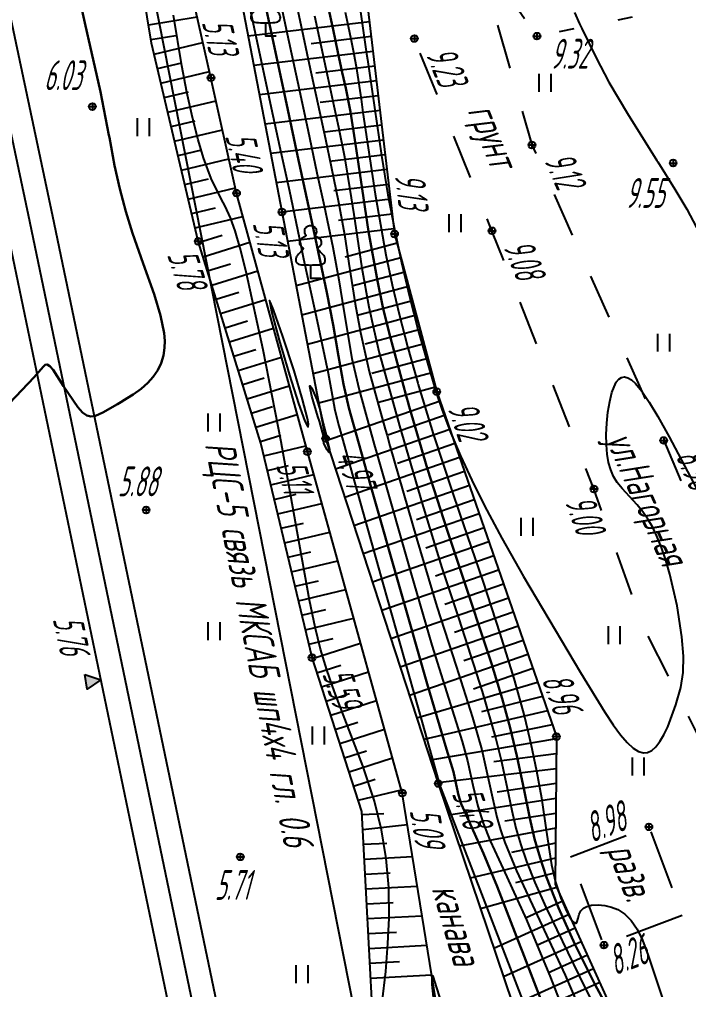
# Model space of a CAD drawing. Extents: x 1233805 to 1234355, y 654698 to 655114.
# Drawn here: x 1234119.52 to 1234141.97, y 654984.71 to 655017.25 of the extents above; entities that cross this region are included whole.
import ezdxf

# ---------------------------------------------------------------- set-up
doc = ezdxf.new("R2010")
doc.units = 0
for name, pattern in [('ИИDash_05_15', [2, 0.5, -1.5]), ('ИИDash_15_15', [3, 1.5, -1.5]), ('ИИDash_20_10', [3, 2, -1])]:
    doc.linetypes.add(name, pattern=pattern)
for name, color, linetype, lineweight in [('ИИ_ГИДРОГРАФИЯ', 3, 'Continuous', 25), ('ИИ_ГОРИЗОНТАЛИ_ОСН', 32, 'Continuous', 25), ('ИИ_ГОРИЗОНТАЛИ_УТОЛЩ', 32, 'Continuous', 30), ('ИИ_ДОРОГИ_АД', 7, 'Continuous', 25), ('ИИ_ДОРОГИ_ЖД', 7, 'Continuous', 25), ('ИИ_КАБЕЛЬ_СВЯЗИ', 212, 'Continuous', 25), ('ИИ_ОТКОС', 7, 'Continuous', 25), ('ИИ_ОТМЕТКИ', 7, 'Continuous', 25), ('ИИ_СТРОЕНИЕ', 7, 'Continuous', 25), ('ИИ_УГОДЬЯ', 7, 'Continuous', 25)]:
    doc.layers.add(name, color=color, linetype=linetype, lineweight=lineweight)
doc.styles.add('VNIPISIMPLEXCUR', font='simplex.shx', dxfattribs={"width": 0.8, "oblique": 15})
doc.styles.add('ГОСТ 2.304 КУРСИВ', font='cs_gost2304.shx', dxfattribs={"oblique": 15})
doc.linetypes.add('ИИ05133', pattern='A,4,[4,3dservice.shx,S=0.7,R=0,X=0,Y=0],4,-2', length=10)
doc.linetypes.add('ИИ05155', pattern='A,0,[41,3dservice.shx,S=3,R=0,X=0,Y=0],-12', length=12)

# ---------------------------------------------------------------- blocks, each defined once
blk = doc.blocks.new('ИИ05401')
at = {"color": 0, "linetype": 'Continuous', "lineweight": 25}
for points in [[(-0.4, 1.2), (-0.4, 0)], [(0.4, 1.2), (0.4, 0)]]:
    blk.add_lwpolyline(points, dxfattribs=at)
blk = doc.blocks.new('ИИ053881')
at = {"color": 0, "linetype": 'Continuous', "lineweight": 25}
blk.add_lwpolyline([(0, 0.875), (0.129, 0.876), (0.342, 0.878), (0.479, 0.882), (0.614, 0.891), (0.726, 0.907), (0.816, 0.94), (0.906, 1), (0.956, 1.071), (0.983, 1.151), (0.991, 1.231), (0.986, 1.295), (0.963, 1.379), (0.932, 1.445), (0.884, 1.516), (0.798, 1.61), (0.719, 1.692), (0.646, 1.766), (0.575, 1.842), (0.536, 1.889), (0.511, 1.929), (0.501, 1.967), (0.504, 1.992), (0.518, 2.017), (0.545, 2.049), (0.608, 2.115), (0.679, 2.198), (0.732, 2.29), (0.745, 2.372), (0.736, 2.444), (0.709, 2.515), (0.672, 2.575), (0.633, 2.617), (0.596, 2.646), (0.548, 2.678), (0.495, 2.709), (0.408, 2.76), (0.363, 2.789), (0.336, 2.812), (0.324, 2.831), (0.321, 2.846), (0.325, 2.865), (0.335, 2.89), (0.353, 2.928), (0.372, 2.968), (0.4, 3.034), (0.413, 3.103), (0.412, 3.19), (0.398, 3.247), (0.363, 3.319), (0.32, 3.377), (0.284, 3.414), (0.246, 3.444), (0.181, 3.476), (0.125, 3.489), (0.07, 3.496), (0, 3.5), (-0.07, 3.496), (-0.125, 3.489), (-0.181, 3.476), (-0.246, 3.444), (-0.284, 3.414), (-0.32, 3.377), (-0.363, 3.319), (-0.398, 3.247), (-0.412, 3.19), (-0.413, 3.103), (-0.4, 3.034), (-0.372, 2.968), (-0.353, 2.928), (-0.335, 2.89), (-0.325, 2.865), (-0.321, 2.846), (-0.324, 2.831), (-0.336, 2.812), (-0.363, 2.789), (-0.408, 2.76), (-0.495, 2.709), (-0.548, 2.678), (-0.596, 2.646), (-0.633, 2.617), (-0.672, 2.575), (-0.709, 2.515), (-0.736, 2.444), (-0.745, 2.372), (-0.732, 2.29), (-0.679, 2.198), (-0.608, 2.115), (-0.545, 2.049), (-0.518, 2.017), (-0.504, 1.992), (-0.501, 1.967), (-0.511, 1.929), (-0.536, 1.889), (-0.575, 1.842), (-0.646, 1.766), (-0.719, 1.692), (-0.798, 1.61), (-0.884, 1.516), (-0.932, 1.445), (-0.963, 1.379), (-0.986, 1.295), (-0.991, 1.231), (-0.983, 1.151), (-0.956, 1.071), (-0.906, 1), (-0.816, 0.94), (-0.726, 0.907), (-0.614, 0.891), (-0.479, 0.882), (-0.342, 0.878), (-0.129, 0.876)], close=True, dxfattribs=at)
blk.add_lwpolyline([(0, 0.875), (0, 0), (0.7, 0)], dxfattribs=at)
blk = doc.blocks.new('PICKET')
at = {"color": 0, "linetype": 'Continuous', "lineweight": 25}
for p, q in [((-0.23, 0), (0.23, 0)), ((0, 0.23), (0, -0.23))]:
    blk.add_line(p, q, dxfattribs=at)
blk.add_circle((0, 0), 0.23, dxfattribs=at)
at = {"color": 0, "linetype": 'Continuous', "style": 'VNIPISIMPLEXCUR', "oblique": 15, "width": 0.8}
blk.add_attdef('OTMETKA', (1.25, 0.3), '', height=2, dxfattribs=at)
at = {"color": 8, "linetype": 'Continuous', "style": 'VNIPISIMPLEXCUR', "oblique": 15, "width": 0.8, "flags": 1}
blk.add_attdef('NOMER', (1.25, -2.7), '', height=2, dxfattribs=at)
blk = doc.blocks.new('ИИ05025')
at = {"linetype": 'Continuous', "lineweight": 25}
blk.add_hatch(color=0, dxfattribs=at).paths.add_polyline_path([(0.5, 1), (0, 0), (-0.5, 1)])
at = {"color": 0, "linetype": 'Continuous', "lineweight": 25}
blk.add_lwpolyline([(0.5, 1), (0, 0), (-0.5, 1)], close=True, dxfattribs=at)
at = {"color": 0, "linetype": 'Continuous', "style": 'VNIPISIMPLEXCUR', "oblique": 15, "width": 0.8}
blk.add_attdef('HEIGHT', (1.2, 0), '', height=2, dxfattribs=at)

msp = doc.modelspace()

# ---------------------------------------------------------------- linework, layer by layer
at = {"layer": 'ИИ_ГИДРОГРАФИЯ', "elevation": 5.096}
msp.add_lwpolyline([(1234145.013, 654951.344), (1234144.198, 654951.95), (1234143.374, 654954.929), (1234142.943, 654956.27), (1234139.842, 654967.008), (1234137.711, 654973.813), (1234135.295, 654979.585), (1234133.888, 654981.868), (1234132.364, 654991.308), (1234129.181, 655002.757), (1234126.804, 655011.427), (1234125.945, 655015.295), (1234122.899, 655028.824), (1234120.597, 655040.323), (1234119.644, 655042.035), (1234122.284, 655043.286), (1234123.524, 655041.825), (1234124.913, 655028.55), (1234129.789, 655003.198), (1234133.568, 654991.624), (1234140.523, 654971.04), (1234144.06, 654956.184), (1234145.013, 654951.344)], close=True, dxfattribs=at)
at = {"layer": 'ИИ_ГОРИЗОНТАЛИ_ОСН', "flags": 128}
for points, elevation in [([(1234128.186, 655018.241), (1234128.503, 655016.768), (1234128.846, 655015.168), (1234129.191, 655013.555), (1234129.502, 655012.11), (1234129.741, 655010.999), (1234130.032, 655009.609), (1234130.234, 655008.52), (1234130.402, 655007.481), (1234130.673, 655005.884), (1234130.916, 655004.831), (1234131.425, 655002.995), (1234131.503, 655002.722), (1234131.633, 655002.262), (1234132.648, 654998.692), (1234133.36, 654996.268), (1234134.036, 654994.099), (1234134.37, 654993.034), (1234134.554, 654992.389), (1234134.736, 654991.571), (1234134.894, 654990.866), (1234135.074, 654990.296), (1234135.318, 654989.703), (1234135.751, 654988.762), (1234136.53, 654987.055), (1234137.333, 654985.117), (1234138.421, 654982.325)], 6.5), ([(1234128.701, 655018.282), (1234128.963, 655017.068), (1234129.245, 655015.75), (1234129.53, 655014.422), (1234129.786, 655013.232), (1234129.983, 655012.316), (1234130.229, 655011.124), (1234130.421, 655010.035), (1234130.572, 655009.068), (1234130.786, 655007.708), (1234130.958, 655006.751), (1234131.256, 655005.447), (1234131.79, 655003.513), (1234131.852, 655003.293), (1234131.948, 655002.953), (1234132.836, 654999.855), (1234133.526, 654997.564), (1234134.169, 654995.561), (1234134.72, 654993.842), (1234135.031, 654992.758), (1234135.301, 654991.547), (1234135.536, 654990.499), (1234135.66, 654990.072), (1234135.804, 654989.652), (1234136.199, 654988.7), (1234136.894, 654987.213), (1234137.83, 654985.202), (1234138.774, 654982.982)], 7), ([(1234127.218, 655017.781), (1234127.968, 655014.289), (1234128.251, 655012.996), (1234128.577, 655011.495), (1234128.962, 655009.671), (1234129.055, 655009.224), (1234129.415, 655007.545), (1234129.471, 655007.293), (1234129.879, 655005.388), (1234130.035, 655004.53), (1234130.102, 655004.15), (1234130.232, 655003.619), (1234130.703, 655001.937), (1234130.803, 655001.58), (1234131.726, 654998.301), (1234133.028, 654993.674), (1234133.581, 654991.717), (1234133.6, 654991.649), (1234133.606, 654991.619), (1234133.614, 654991.585), (1234133.631, 654991.542), (1234133.646, 654991.506), (1234133.658, 654991.474), (1234134.362, 654989.64), (1234137.112, 654982.499)], 5.5), ([(1234130.444, 655017.497), (1234130.545, 655017.021), (1234130.637, 655016.596), (1234130.708, 655016.268), (1234130.818, 655015.674), (1234130.982, 655014.581), (1234131.046, 655014.13), (1234131.453, 655011.395), (1234131.814, 655009.352), (1234132.026, 655008.349), (1234132.268, 655007.327), (1234132.54, 655006.287), (1234132.886, 655005.058), (1234132.901, 655005.006), (1234132.923, 655004.928), (1234133.395, 655003.35), (1234134.025, 655001.455), (1234134.289, 655000.688), (1234135.066, 654998.413), (1234135.64, 654996.661), (1234136.107, 654995.143), (1234136.461, 654993.867), (1234136.682, 654992.956), (1234136.871, 654992.048), (1234137.03, 654991.141), (1234137.19, 654990.057), (1234137.371, 654988.9), (1234137.509, 654988.315), (1234137.682, 654987.782), (1234137.885, 654987.319), (1234137.99, 654987.135), (1234138.086, 654987.002), (1234138.153, 654986.944), (1234138.201, 654986.941), (1234138.235, 654986.992), (1234138.266, 654987.113), (1234138.298, 654987.243), (1234138.354, 654987.359), (1234138.439, 654987.445), (1234138.555, 654987.505), (1234138.71, 654987.541), (1234138.931, 654987.554), (1234139.163, 654987.533), (1234139.386, 654987.481), (1234139.591, 654987.4), (1234139.833, 654987.245), (1234140.045, 654987.029), (1234140.239, 654986.742), (1234140.421, 654986.372), (1234140.618, 654985.857), (1234140.883, 654985.047), (1234141.183, 654984.142)], 8.5), ([(1234130.949, 655017.585), (1234131.169, 655016.096), (1234131.194, 655015.911), (1234131.666, 655012.684), (1234131.885, 655011.37), (1234132.099, 655010.219), (1234132.335, 655009.101), (1234132.603, 655007.963), (1234132.9, 655006.819), (1234133.251, 655005.577), (1234133.5, 655004.734), (1234133.702, 655004.145), (1234133.993, 655003.373), (1234134.315, 655002.61), (1234134.693, 655001.795), (1234135.125, 655000.936), (1234135.706, 654999.858), (1234136.435, 654998.566), (1234138.338, 654995.345), (1234139.155, 654994.02), (1234139.442, 654993.593), (1234139.687, 654993.261), (1234139.91, 654993), (1234140.108, 654992.815), (1234140.289, 654992.701), (1234140.454, 654992.655), (1234140.594, 654992.671), (1234140.732, 654992.738), (1234140.869, 654992.859), (1234141.003, 654993.031), (1234141.136, 654993.254), (1234141.267, 654993.531), (1234141.537, 654994.263), (1234141.706, 654994.85), (1234141.786, 654995.347), (1234141.8, 654995.892), (1234141.747, 654996.545), (1234141.58, 654997.588), (1234141.336, 654998.641), (1234141.2, 654999.113), (1234141.055, 654999.54), (1234140.906, 654999.916), (1234140.753, 655000.237), (1234140.603, 655000.495), (1234140.433, 655000.739), (1234140.241, 655000.973), (1234139.981, 655001.254), (1234139.736, 655001.519), (1234139.576, 655001.722), (1234139.451, 655001.927), (1234139.357, 655002.142), (1234139.287, 655002.387), (1234139.238, 655002.671), (1234139.21, 655002.989), (1234139.204, 655003.335), (1234139.222, 655003.707), (1234139.262, 655004.081), (1234139.322, 655004.434), (1234139.397, 655004.737), (1234139.467, 655004.932), (1234139.544, 655005.082), (1234139.629, 655005.187), (1234139.722, 655005.247), (1234139.823, 655005.263), (1234139.933, 655005.235), (1234140.053, 655005.162), (1234140.183, 655005.044), (1234140.398, 655004.786), (1234140.647, 655004.418), (1234140.935, 655003.933), (1234141.314, 655003.248), (1234142.748, 655000.544)], 9), ([(1234131.69, 654984.293), (1234131.807, 654985.322), (1234131.885, 654986.264), (1234131.922, 654987.108), (1234131.91, 654988.137), (1234131.826, 654989.114), (1234131.666, 654990.07), (1234131.427, 654991.036), (1234131.044, 654992.213), (1234130.442, 654993.794), (1234130.093, 654994.695), (1234129.829, 654995.442), (1234129.623, 654996.129), (1234129.44, 654996.868), (1234129.253, 654997.777), (1234128.84, 655000.081), (1234128.303, 655003.084), (1234127.696, 655006.171), (1234127.124, 655008.79), (1234126.928, 655009.577), (1234126.759, 655010.163), (1234126.603, 655010.602), (1234126.426, 655010.986), (1234126.293, 655011.236), (1234125.954, 655011.915), (1234125.693, 655012.606), (1234125.513, 655013.218), (1234125.325, 655013.966), (1234125.137, 655014.817), (1234124.965, 655015.699), (1234124.692, 655017.393)], 5.5), ([(1234129.423, 655017.369), (1234129.645, 655016.332), (1234129.868, 655015.288), (1234130.07, 655014.353), (1234130.224, 655013.633), (1234130.425, 655012.64), (1234130.608, 655011.55), (1234130.735, 655010.709), (1234131.013, 655008.909), (1234131.243, 655007.618), (1234131.405, 655006.854), (1234131.594, 655006.069), (1234132.155, 655004.029), (1234132.202, 655003.864), (1234132.272, 655003.618), (1234133.026, 655001.012), (1234133.693, 654998.861), (1234134.257, 654997.144), (1234135.049, 654994.711), (1234135.508, 654993.128), (1234135.68, 654992.413), (1234135.866, 654991.524), (1234136.034, 654990.725), (1234136.178, 654990.132), (1234136.343, 654989.565), (1234136.535, 654989.008), (1234136.816, 654988.302), (1234137.182, 654987.474), (1234138.286, 654985.198), (1234138.879, 654983.997)], 7.5), ([(1234138.137, 655017.48), (1234138.314, 655017.105), (1234138.39, 655016.943), (1234138.863, 655015.959), (1234139.296, 655015.151), (1234139.924, 655014.093), (1234140.908, 655012.518), (1234140.935, 655012.475), (1234141.508, 655011.558), (1234141.905, 655010.885), (1234142.236, 655010.27)], 9.5), ([(1234133.455, 654984.033), (1234133.37, 654984.882), (1234133.362, 654985.181), (1234133.376, 654985.182), (1234133.401, 654985.129), (1234133.503, 654984.809), (1234133.75, 654984.049)], 5)]:
    msp.add_lwpolyline(points, dxfattribs=dict(at, elevation=elevation))
for points, elevation in [([(1234128.88, 655004.371), (1234129.097, 655003.782), (1234129.17, 655003.63), (1234129.211, 655003.593), (1234129.216, 655003.675), (1234129.184, 655003.866), (1234129.021, 655004.507), (1234128.732, 655005.467), (1234128.359, 655006.614), (1234128.043, 655007.515), (1234127.948, 655007.753), (1234127.905, 655007.823), (1234127.977, 655007.452), (1234128.235, 655006.494), (1234128.579, 655005.32), (1234128.88, 655004.371)], 5.5), ([(1234129.719, 655003.288), (1234129.583, 655003.781), (1234129.535, 655003.935), (1234129.334, 655004.611), (1234129.26, 655004.936), (1234129.263, 655004.966), (1234129.277, 655004.966), (1234129.335, 655004.88), (1234129.5, 655004.49), (1234129.605, 655004.15), (1234129.715, 655003.703), (1234129.732, 655003.629), (1234129.793, 655003.393), (1234129.799, 655003.372), (1234129.813, 655003.306), (1234129.817, 655003.283), (1234129.844, 655003.175), (1234129.86, 655003.11), (1234129.924, 655002.833), (1234129.924, 655002.729), (1234129.893, 655002.746), (1234129.841, 655002.817), (1234129.737, 655003.024), (1234129.717, 655003.12), (1234129.719, 655003.182), (1234129.72, 655003.196), (1234129.719, 655003.288)], 5)]:
    msp.add_lwpolyline(points, close=True, dxfattribs=dict(at, elevation=elevation))
at = {"layer": 'ИИ_ГОРИЗОНТАЛИ_УТОЛЩ', "flags": 128}
for points, elevation in [([(1234119.19, 655004.381), (1234120.019, 655005.25), (1234120.314, 655005.595), (1234120.315, 655005.596), (1234120.382, 655005.672), (1234120.45, 655005.68), (1234120.538, 655005.622), (1234120.649, 655005.495), (1234121.005, 655004.952), (1234121.476, 655004.244), (1234121.634, 655004.068), (1234121.777, 655003.967), (1234121.914, 655003.932), (1234122.069, 655003.959), (1234122.318, 655004.07), (1234122.806, 655004.352), (1234122.975, 655004.453), (1234122.986, 655004.46), (1234123.337, 655004.676), (1234123.602, 655004.866), (1234123.827, 655005.063), (1234124.013, 655005.27), (1234124.165, 655005.492), (1234124.278, 655005.727), (1234124.354, 655005.975), (1234124.391, 655006.237), (1234124.395, 655006.468), (1234124.373, 655006.724), (1234124.257, 655007.321), (1234124.045, 655008.038), (1234123.677, 655009.07), (1234123.318, 655010.08), (1234123.093, 655010.806), (1234122.892, 655011.567), (1234122.716, 655012.357), (1234122.539, 655013.287), (1234122.524, 655013.368), (1234122.237, 655014.818), (1234121.825, 655016.65), (1234121.815, 655016.694), (1234121.449, 655018.343)], 6), ([(1234127.67, 655018.201), (1234128.042, 655016.468), (1234128.446, 655014.586), (1234128.853, 655012.689), (1234129.219, 655010.989), (1234129.5, 655009.682), (1234129.835, 655008.096), (1234130.048, 655007.005), (1234130.225, 655005.96), (1234130.388, 655005.017), (1234130.575, 655004.222), (1234131.062, 655002.473), (1234131.153, 655002.151), (1234131.344, 655001.473), (1234133.194, 654994.971), (1234133.851, 654992.782), (1234134.077, 654992.019), (1234134.171, 654991.595), (1234134.252, 654991.233), (1234134.344, 654990.941), (1234134.692, 654990.151), (1234135.088, 654989.281), (1234135.543, 654988.172), (1234136.33, 654986.144), (1234136.393, 654985.978), (1234138.237, 654981.189)], 6), ([(1234129.883, 655017.669), (1234130.044, 655016.915), (1234130.207, 655016.155), (1234130.353, 655015.474), (1234130.466, 655014.95), (1234130.622, 655014.156), (1234130.795, 655013.066), (1234130.893, 655012.397), (1234131.235, 655010.138), (1234131.529, 655008.485), (1234131.716, 655007.6), (1234131.932, 655006.696), (1234132.52, 655004.544), (1234132.551, 655004.435), (1234132.597, 655004.274), (1234133.214, 655002.173), (1234133.859, 655000.158), (1234134.3, 654998.848), (1234135.358, 654995.646), (1234135.713, 654994.48), (1234135.985, 654993.498), (1234136.21, 654992.557), (1234136.45, 654991.397), (1234136.642, 654990.461), (1234136.804, 654989.774), (1234136.985, 654989.128), (1234137.193, 654988.502), (1234137.607, 654987.456), (1234138.158, 654986.242), (1234138.838, 654984.877), (1234139.591, 654983.477)], 8)]:
    msp.add_lwpolyline(points, dxfattribs=dict(at, elevation=elevation))
at = {"layer": 'ИИ_ДОРОГИ_АД', "linetype": 'ИИDash_15_15', "flags": 128}
msp.add_lwpolyline([(1234149.635, 654921.668), (1234149.754, 654921.13), (1234150.146, 654920.593), (1234150.836, 654920.465), (1234152.087, 654920.881), (1234162.484, 654929.793), (1234163.045, 654929.995), (1234164.574, 654930.213), (1234165.078, 654930.55), (1234165.161, 654931.222), (1234163.581, 654935.835), (1234162.355, 654938.848), (1234158.875, 654947.212), (1234157.496, 654949.672), (1234154.325, 654953.284), (1234152.827, 654955.53), (1234151.49, 654958.433), (1234150.956, 654960.16), (1234150.603, 654963.557), (1234151, 654969.058), (1234150.845, 654972.94), (1234149.764, 654976.479), (1234148.018, 654981.63), (1234143.529, 654990.763), (1234140.432, 654996.939), (1234138.794, 655001.505), (1234135.373, 655010.163), (1234132.771, 655016.611), (1234131.197, 655022.879), (1234130.954, 655026.242), (1234128.805, 655037.406), (1234128.25, 655044.519), (1234127.548, 655055.305), (1234126.662, 655059.355), (1234126.839, 655067.454), (1234126.984, 655069.624), (1234127.974, 655071.322), (1234129.601, 655072.489), (1234132.183, 655074.257), (1234133.846, 655076.485), (1234134.667, 655078.409), (1234137.588, 655077.858), (1234137.66, 655077.059), (1234137.66, 655075.087), (1234136.817, 655071.851), (1234134.933, 655071.962), (1234132.803, 655071.112), (1234130.675, 655069.539), (1234130.01, 655067.921), (1234129.564, 655065.209), (1234129.497, 655062.129), (1234130.429, 655055.517), (1234131.007, 655052.119), (1234131.295, 655049.748), (1234131.203, 655046.987), (1234131.045, 655041.89), (1234131.686, 655035.66), (1234132.101, 655033.679), (1234133.917, 655031.528), (1234135.844, 655030.833), (1234137.144, 655030.855), (1234138.699, 655031.051), (1234139.057, 655028.25), (1234137.018, 655027.399), (1234135.269, 655026.054), (1234134.571, 655024.637), (1234134.481, 655023.27), (1234134.502, 655020.729), (1234136.715, 655013.043), (1234141.134, 655003.131), (1234145.015, 654994.038), (1234147.997, 654987.279), (1234150.196, 654982.328), (1234151.227, 654982.278)], dxfattribs=at)
at = {"layer": 'ИИ_ДОРОГИ_ЖД'}
for points in [[(1234101.695, 655092.341), (1234104.412, 655079.533), (1234109.685, 655054.758), (1234112.693, 655040.461), (1234119.077, 655010.321), (1234127.242, 654971.15), (1234127.929, 654967.619)], [(1234103.274, 655092.561), (1234105.967, 655079.863), (1234111.241, 655055.087), (1234114.249, 655040.79), (1234120.633, 655010.648), (1234128.801, 654971.464), (1234129.49, 654967.922)]]:
    msp.add_lwpolyline(points, dxfattribs=at)
at = {"layer": 'ИИ_ДОРОГИ_ЖД', "linetype": 'ИИ05155', "flags": 128}
msp.add_lwpolyline([(1234102.485, 655092.451), (1234105.189, 655079.698), (1234110.463, 655054.923), (1234113.471, 655040.626), (1234119.855, 655010.484), (1234128.022, 654971.307), (1234128.71, 654967.77)], dxfattribs=at)
at = {"layer": 'ИИ_КАБЕЛЬ_СВЯЗИ', "linetype": 'ИИ05133', "flags": 128}
msp.add_lwpolyline([(1234109.138, 655093.38), (1234134.289, 654966.125), (1234093.444, 654958.357)], dxfattribs=at)
at = {"layer": 'ИИ_ОТКОС'}
for p, q in [((1234123.85, 655017.069, 5.597), (1234125.485, 655017.338, 5.597)), ((1234131.266, 655017.172, 5.597), (1234127.194, 655016.691, 5.597)), ((1234123.931, 655016.576, 5.597), (1234124.763, 655016.713, 5.597)), ((1234131.324, 655016.676, 5.597), (1234129.306, 655016.438, 5.597)), ((1234124.038, 655016.088, 5.597), (1234125.679, 655016.476, 5.597)), ((1234131.383, 655016.18, 5.597), (1234127.383, 655015.708, 5.597)), ((1234124.153, 655015.602, 5.597), (1234124.971, 655015.796, 5.597)), ((1234131.441, 655015.684, 5.597), (1234129.459, 655015.45, 5.597)), ((1234124.267, 655015.117, 5.597), (1234125.898, 655015.502, 5.597)), ((1234131.5, 655015.188, 5.597), (1234127.572, 655014.725, 5.597)), ((1234124.382, 655014.631, 5.597), (1234125.195, 655014.823, 5.597)), ((1234131.558, 655014.692, 5.597), (1234129.612, 655014.463, 5.597)), ((1234124.497, 655014.145, 5.597), (1234126.116, 655014.527, 5.597)), ((1234131.617, 655014.197, 5.597), (1234127.761, 655013.742, 5.597)), ((1234124.612, 655013.659, 5.597), (1234125.418, 655013.849, 5.597)), ((1234131.675, 655013.701, 5.597), (1234129.765, 655013.475, 5.597)), ((1234124.726, 655013.173, 5.597), (1234126.332, 655013.552, 5.597)), ((1234131.734, 655013.205, 5.597), (1234127.95, 655012.758, 5.597)), ((1234124.841, 655012.687, 5.597), (1234125.641, 655012.876, 5.597)), ((1234131.792, 655012.709, 5.597), (1234129.918, 655012.488, 5.597)), ((1234124.956, 655012.201, 5.597), (1234126.549, 655012.577, 5.597)), ((1234131.851, 655012.213, 5.597), (1234128.139, 655011.775, 5.597)), ((1234125.071, 655011.715, 5.597), (1234125.864, 655011.903, 5.597)), ((1234131.909, 655011.717, 5.597), (1234130.072, 655011.501, 5.597)), ((1234125.185, 655011.229, 5.597), (1234126.765, 655011.602, 5.597)), ((1234131.968, 655011.222, 5.597), (1234128.328, 655010.792, 5.597)), ((1234125.3, 655010.743, 5.597), (1234126.094, 655010.931, 5.597)), ((1234132.026, 655010.726, 5.597), (1234130.225, 655010.513, 5.597)), ((1234125.415, 655010.258, 5.597), (1234127.021, 655010.637, 5.597)), ((1234125.532, 655009.772, 5.597), (1234126.327, 655010.019, 5.597)), ((1234132.085, 655010.23, 5.597), (1234128.518, 655009.809, 5.597)), ((1234125.68, 655009.295, 5.597), (1234127.255, 655009.784, 5.597)), ((1234132.189, 655009.743, 5.597), (1234130.449, 655009.277, 5.597)), ((1234125.828, 655008.819, 5.597), (1234126.607, 655009.06, 5.597)), ((1234132.318, 655009.261, 5.597), (1234128.804, 655008.319, 5.597)), ((1234125.976, 655008.342, 5.597), (1234127.519, 655008.82, 5.597)), ((1234132.448, 655008.778, 5.597), (1234130.673, 655008.303, 5.597)), ((1234126.124, 655007.865, 5.597), (1234126.887, 655008.102, 5.597)), ((1234132.577, 655008.296, 5.597), (1234128.993, 655007.336, 5.597)), ((1234126.272, 655007.388, 5.597), (1234127.783, 655007.857, 5.597)), ((1234132.706, 655007.814, 5.597), (1234130.897, 655007.329, 5.597)), ((1234126.42, 655006.911, 5.597), (1234127.167, 655007.143, 5.597)), ((1234132.835, 655007.332, 5.597), (1234129.182, 655006.352, 5.597)), ((1234126.568, 655006.434, 5.597), (1234128.047, 655006.893, 5.597)), ((1234132.965, 655006.849, 5.597), (1234131.121, 655006.355, 5.597)), ((1234126.716, 655005.957, 5.597), (1234127.447, 655006.184, 5.597)), ((1234133.094, 655006.367, 5.597), (1234129.371, 655005.369, 5.597)), ((1234126.864, 655005.481, 5.597), (1234128.311, 655005.93, 5.597)), ((1234133.223, 655005.885, 5.597), (1234131.345, 655005.381, 5.597)), ((1234127.012, 655005.004, 5.597), (1234127.727, 655005.226, 5.597)), ((1234133.352, 655005.403, 5.597), (1234129.561, 655004.386, 5.597)), ((1234127.159, 655004.527, 5.597), (1234128.575, 655004.966, 5.597)), ((1234133.482, 655004.92, 5.597), (1234131.568, 655004.408, 5.597)), ((1234127.307, 655004.05, 5.597), (1234128.007, 655004.267, 5.597)), ((1234133.634, 655004.445, 5.597), (1234129.814, 655003.121, 5.597)), ((1234127.455, 655003.573, 5.597), (1234128.84, 655004.003, 5.597)), ((1234133.798, 655003.974, 5.597), (1234131.884, 655003.31, 5.597)), ((1234127.603, 655003.096, 5.597), (1234128.287, 655003.309, 5.597)), ((1234133.961, 655003.502, 5.597), (1234130.124, 655002.171, 5.597)), ((1234127.723, 655002.612, 5.597), (1234129.129, 655002.948, 5.597)), ((1234134.125, 655003.03, 5.597), (1234132.202, 655002.363, 5.597)), ((1234134.289, 655002.558, 5.597), (1234130.434, 655001.222, 5.597)), ((1234127.839, 655002.126, 5.597), (1234128.55, 655002.296, 5.597)), ((1234127.955, 655001.64, 5.597), (1234129.396, 655001.985, 5.597)), ((1234134.452, 655002.087, 5.597), (1234132.521, 655001.417, 5.597)), ((1234134.616, 655001.615, 5.597), (1234130.744, 655000.273, 5.597)), ((1234128.071, 655001.155, 5.597), (1234128.8, 655001.329, 5.597)), ((1234128.187, 655000.669, 5.597), (1234129.664, 655001.022, 5.597)), ((1234134.779, 655001.143, 5.597), (1234132.839, 655000.471, 5.597)), ((1234134.943, 655000.672, 5.597), (1234131.054, 654999.323, 5.597)), ((1234128.303, 655000.184, 5.597), (1234129.05, 655000.362, 5.597)), ((1234128.419, 654999.698, 5.597), (1234129.931, 655000.059, 5.597)), ((1234135.106, 655000.2, 5.597), (1234133.158, 654999.524, 5.597)), ((1234135.27, 654999.728, 5.597), (1234131.364, 654998.374, 5.597)), ((1234128.535, 654999.212, 5.597), (1234129.3, 654999.395, 5.597)), ((1234128.651, 654998.727, 5.597), (1234130.199, 654999.097, 5.597)), ((1234135.433, 654999.256, 5.597), (1234133.476, 654998.578, 5.597)), ((1234135.597, 654998.785, 5.597), (1234131.674, 654997.425, 5.597)), ((1234128.767, 654998.241, 5.597), (1234129.55, 654998.428, 5.597)), ((1234135.76, 654998.313, 5.597), (1234133.795, 654997.631, 5.597)), ((1234128.883, 654997.756, 5.597), (1234130.467, 654998.134, 5.597)), ((1234135.924, 654997.841, 5.597), (1234131.984, 654996.475, 5.597)), ((1234128.999, 654997.27, 5.597), (1234129.799, 654997.461, 5.597)), ((1234136.088, 654997.369, 5.597), (1234134.113, 654996.685, 5.597)), ((1234129.115, 654996.784, 5.597), (1234130.734, 654997.171, 5.597)), ((1234136.251, 654996.898, 5.597), (1234132.294, 654995.526, 5.597)), ((1234129.231, 654996.299, 5.597), (1234130.049, 654996.494, 5.597)), ((1234136.415, 654996.426, 5.597), (1234134.432, 654995.739, 5.597)), ((1234129.349, 654995.814, 5.597), (1234130.966, 654996.337, 5.597)), ((1234136.578, 654995.954, 5.597), (1234132.604, 654994.576, 5.597)), ((1234129.503, 654995.339, 5.597), (1234130.301, 654995.597, 5.597)), ((1234129.656, 654994.864, 5.597), (1234131.234, 654995.374, 5.597)), ((1234136.742, 654995.483, 5.597), (1234134.75, 654994.792, 5.597)), ((1234136.905, 654995.011, 5.597), (1234132.85, 654993.822, 5.597)), ((1234129.81, 654994.389, 5.597), (1234130.589, 654994.64, 5.597)), ((1234129.964, 654993.914, 5.597), (1234131.502, 654994.411, 5.597)), ((1234137.069, 654994.539, 5.597), (1234135.026, 654994.024, 5.597)), ((1234137.232, 654994.067, 5.597), (1234133.086, 654993.099, 5.597)), ((1234130.117, 654993.439, 5.597), (1234130.876, 654993.684, 5.597)), ((1234130.271, 654992.963, 5.597), (1234131.769, 654993.448, 5.597)), ((1234137.396, 654993.596, 5.597), (1234135.359, 654993.183, 5.597)), ((1234137.533, 654993.12, 5.597), (1234133.311, 654992.412, 5.597)), ((1234130.424, 654992.488, 5.597), (1234131.164, 654992.727, 5.597)), ((1234130.578, 654992.013, 5.597), (1234132.037, 654992.485, 5.597)), ((1234137.53, 654992.62, 5.597), (1234135.43, 654992.358, 5.597)), ((1234137.526, 654992.121, 5.597), (1234133.559, 654991.652, 5.597)), ((1234130.731, 654991.538, 5.597), (1234131.451, 654991.771, 5.597)), ((1234137.522, 654991.622, 5.597), (1234135.552, 654991.333, 5.597)), ((1234130.885, 654991.063, 5.597), (1234132.335, 654991.413, 5.597)), ((1234137.518, 654991.123, 5.597), (1234133.928, 654990.56, 5.597)), ((1234131.011, 654990.583, 5.597), (1234131.74, 654990.622, 5.597)), ((1234137.515, 654990.623, 5.597), (1234135.807, 654990.357, 5.597)), ((1234131.038, 654990.084, 5.597), (1234132.534, 654990.254, 5.597)), ((1234137.511, 654990.124, 5.597), (1234134.277, 654989.525, 5.597)), ((1234131.065, 654989.586, 5.597), (1234131.847, 654989.628, 5.597)), ((1234137.507, 654989.625, 5.597), (1234136.026, 654989.308, 5.597)), ((1234131.092, 654989.087, 5.597), (1234132.709, 654989.175, 5.597)), ((1234137.504, 654989.126, 5.597), (1234134.641, 654988.45, 5.597)), ((1234131.118, 654988.589, 5.597), (1234131.954, 654988.634, 5.597)), ((1234137.5, 654988.626, 5.597), (1234136.162, 654988.298, 5.597)), ((1234131.145, 654988.09, 5.597), (1234132.869, 654988.183, 5.597)), ((1234137.546, 654988.137, 5.597), (1234134.986, 654987.427, 5.597)), ((1234131.172, 654987.592, 5.597), (1234132.06, 654987.64, 5.597)), ((1234137.751, 654987.683, 5.597), (1234136.515, 654987.123, 5.597)), ((1234131.199, 654987.093, 5.597), (1234133.029, 654987.192, 5.597)), ((1234137.957, 654987.228, 5.597), (1234135.439, 654986.088, 5.597)), ((1234131.226, 654986.595, 5.597), (1234132.167, 654986.645, 5.597)), ((1234138.163, 654986.773, 5.597), (1234136.881, 654986.193, 5.597)), ((1234138.369, 654986.318, 5.597), (1234135.76, 654985.138, 5.597)), ((1234131.253, 654986.096, 5.597), (1234133.189, 654986.2, 5.597)), ((1234131.28, 654985.598, 5.597), (1234132.274, 654985.651, 5.597)), ((1234138.575, 654985.863, 5.597), (1234137.247, 654985.263, 5.597)), ((1234138.78, 654985.408, 5.597), (1234136.081, 654984.187, 5.597)), ((1234131.307, 654985.099, 5.597), (1234133.349, 654985.209, 5.597)), ((1234138.986, 654984.953, 5.597), (1234137.614, 654984.332, 5.597))]:
    msp.add_line(p, q, dxfattribs=at)
at = {"layer": 'ИИ_ОТКОС', "elevation": 5.597}
for points in [[(1234131.459, 654982.276), (1234131.005, 654990.692), (1234129.338, 654995.849), (1234127.62, 655003.042), (1234125.52, 655009.812), (1234123.95, 655016.46), (1234123.087, 655021.697)], [(1234131.112, 655018.472), (1234132.105, 655010.056), (1234133.523, 655004.766), (1234137.534, 654993.198), (1234137.497, 654988.245), (1234140.459, 654981.698)]]:
    msp.add_lwpolyline(points, dxfattribs=at)
at = {"layer": 'ИИ_СТРОЕНИЕ', "linetype": 'ИИDash_20_10', "flags": 128}
msp.add_lwpolyline([(1234138.002, 654989.171), (1234140.636, 654990.171), (1234141.762, 654987.206), (1234139.128, 654986.206)], close=True, dxfattribs=at)
at = {"layer": 'ИИ_УГОДЬЯ', "linetype": 'ИИDash_05_15', "flags": 128}
msp.add_lwpolyline([(1234137.015, 655024.303), (1234135.178, 655023.617), (1234136.24, 655019.722), (1234136.262, 655017.576), (1234136.882, 655016.691), (1234141.485, 655017.62), (1234142.636, 655019.058), (1234141.065, 655021.249), (1234137.989, 655022.023)], close=True, dxfattribs=at)

# ---------------------------------------------------------------- block references
at = {"layer": 'ИИ_ДОРОГИ_ЖД'}
ref = msp.add_blockref('ИИ05025', (1234122.249, 654995.105, 5.758), dxfattribs=dict(at, xscale=0.4999999999999998, yscale=0.4999999999999998, zscale=0.4999999999999998, rotation=97.91729092579641))
ref.add_attrib('OTMETKA', '5.76', (1234120.636, 654997.135, 5.758), dxfattribs={"layer": '0', "linetype": 'Continuous', "height": 1, "rotation": 281.9575, "style": 'ГОСТ 2.304 КУРСИВ', "oblique": 15, "width": 0.65})
at = {"layer": 'ИИ_ОТМЕТКИ'}
ref = msp.add_blockref('PICKET', (1234125.945, 655015.295, 5.134), dxfattribs=dict(at, xscale=0.5, yscale=0.5, zscale=0.5))
ref.add_attrib('OTMETKA', '5.13', (1234125.638, 655017.152, 5.134), dxfattribs={"layer": '0', "color": 0, "linetype": 'Continuous', "height": 1, "rotation": 282.6877, "style": 'ГОСТ 2.304 КУРСИВ', "oblique": 15, "width": 0.65})
ref = msp.add_blockref('PICKET', (1234132.771, 655016.611, 9.229), dxfattribs=dict(at, xscale=0.5, yscale=0.5, zscale=0.5))
ref.add_attrib('OTMETKA', '9.23', (1234133.144, 655016.088, 9.229), dxfattribs={"layer": '0', "color": 0, "linetype": 'Continuous', "height": 1, "rotation": 291.9817, "style": 'ГОСТ 2.304 КУРСИВ', "oblique": 15, "width": 0.65})
ref = msp.add_blockref('PICKET', (1234136.882, 655016.691, 9.324), dxfattribs=dict(at, xscale=0.5, yscale=0.5, zscale=0.5))
ref.add_attrib('OTMETKA', '9.32', (1234137.331, 655015.602, 9.324), dxfattribs={"layer": '0', "color": 0, "linetype": 'Continuous', "height": 1, "style": 'ГОСТ 2.304 КУРСИВ', "oblique": 15, "width": 0.65})
ref = msp.add_blockref('PICKET', (1234121.969, 655014.329, 6.033), dxfattribs=dict(at, xscale=0.5, yscale=0.5, zscale=0.5))
ref.add_attrib('OTMETKA', '6.03', (1234120.341, 655014.88, 6.033), dxfattribs={"layer": '0', "color": 0, "linetype": 'Continuous', "height": 1, "style": 'ГОСТ 2.304 КУРСИВ', "oblique": 15, "width": 0.65})
ref = msp.add_blockref('PICKET', (1234126.804, 655011.427, 5.404), dxfattribs=dict(at, xscale=0.5, yscale=0.5, zscale=0.5))
ref.add_attrib('OTMETKA', '5.40', (1234126.422, 655013.339, 5.404), dxfattribs={"layer": '0', "color": 0, "linetype": 'Continuous', "height": 1, "rotation": 282.5206, "style": 'ГОСТ 2.304 КУРСИВ', "oblique": 15, "width": 0.65})
ref = msp.add_blockref('PICKET', (1234136.715, 655013.043, 9.123), dxfattribs=dict(at, xscale=0.5, yscale=0.5, zscale=0.5))
ref.add_attrib('OTMETKA', '9.12', (1234137.106, 655012.533, 9.123), dxfattribs={"layer": '0', "color": 0, "linetype": 'Continuous', "height": 1, "rotation": 294.0264, "style": 'ГОСТ 2.304 КУРСИВ', "oblique": 15, "width": 0.65})
ref = msp.add_blockref('PICKET', (1234141.451, 655012.434, 9.546), dxfattribs=dict(at, xscale=0.5, yscale=0.5, zscale=0.5))
ref.add_attrib('OTMETKA', '9.55', (1234139.848, 655010.932, 9.546), dxfattribs={"layer": '0', "color": 0, "linetype": 'Continuous', "height": 1, "style": 'ГОСТ 2.304 КУРСИВ', "oblique": 15, "width": 0.65})
ref = msp.add_blockref('PICKET', (1234132.105, 655010.056, 9.125), dxfattribs=dict(at, xscale=0.5, yscale=0.5, zscale=0.5))
ref.add_attrib('OTMETKA', '9.13', (1234132.11, 655012.041, 9.125), dxfattribs={"layer": '0', "color": 0, "linetype": 'Continuous', "height": 1, "rotation": 276.7294, "style": 'ГОСТ 2.304 КУРСИВ', "oblique": 15, "width": 0.65})
ref = msp.add_blockref('PICKET', (1234128.328, 655010.792, 5.134), dxfattribs=dict(at, xscale=0.5, yscale=0.5, zscale=0.5))
ref.add_attrib('OTMETKA', '5.13', (1234127.345, 655010.41, 5.134), dxfattribs={"layer": '0', "color": 0, "linetype": 'Continuous', "height": 1, "rotation": 280.8867, "style": 'ГОСТ 2.304 КУРСИВ', "oblique": 15, "width": 0.65})
ref = msp.add_blockref('PICKET', (1234135.373, 655010.163, 9.079), dxfattribs=dict(at, xscale=0.5, yscale=0.5, zscale=0.5))
ref.add_attrib('OTMETKA', '9.08', (1234135.742, 655009.637, 9.079), dxfattribs={"layer": '0', "color": 0, "linetype": 'Continuous', "height": 1, "rotation": 291.5593, "style": 'ГОСТ 2.304 КУРСИВ', "oblique": 15, "width": 0.65})
ref = msp.add_blockref('PICKET', (1234125.52, 655009.812, 5.777), dxfattribs=dict(at, xscale=0.5, yscale=0.5, zscale=0.5))
ref.add_attrib('OTMETKA', '5.78', (1234124.47, 655009.359, 5.777), dxfattribs={"layer": '0', "color": 0, "linetype": 'Continuous', "height": 1, "rotation": 287.2332, "style": 'ГОСТ 2.304 КУРСИВ', "oblique": 15, "width": 0.65})
ref = msp.add_blockref('PICKET', (1234133.523, 655004.766, 9.017), dxfattribs=dict(at, xscale=0.5, yscale=0.5, zscale=0.5))
ref.add_attrib('OTMETKA', '9.02', (1234133.869, 655004.225, 9.017), dxfattribs={"layer": '0', "color": 0, "linetype": 'Continuous', "height": 1, "rotation": 289.122, "style": 'ГОСТ 2.304 КУРСИВ', "oblique": 15, "width": 0.65})
ref = msp.add_blockref('PICKET', (1234129.789, 655003.198, 4.972), dxfattribs=dict(at, xscale=0.5, yscale=0.5, zscale=0.5))
ref.add_attrib('OTMETKA', '4.97', (1234130.126, 655002.65, 4.972), dxfattribs={"layer": '0', "color": 0, "linetype": 'Continuous', "height": 1, "rotation": 288.0822, "style": 'ГОСТ 2.304 КУРСИВ', "oblique": 15, "width": 0.65})
ref = msp.add_blockref('PICKET', (1234141.134, 655003.131, 8.964), dxfattribs=dict(at, xscale=0.5, yscale=0.5, zscale=0.5))
ref.add_attrib('OTMETKA', '8.96', (1234141.517, 655002.615, 8.964), dxfattribs={"layer": '0', "color": 0, "linetype": 'Continuous', "height": 1, "rotation": 293.1125, "style": 'ГОСТ 2.304 КУРСИВ', "oblique": 15, "width": 0.65})
ref = msp.add_blockref('PICKET', (1234129.181, 655002.757, 5.106), dxfattribs=dict(at, xscale=0.5, yscale=0.5, zscale=0.5))
ref.add_attrib('OTMETKA', '5.11', (1234128.123, 655002.304, 5.106), dxfattribs={"layer": '0', "color": 0, "linetype": 'Continuous', "height": 1, "rotation": 285.5369, "style": 'ГОСТ 2.304 КУРСИВ', "oblique": 15, "width": 0.65})
ref = msp.add_blockref('PICKET', (1234123.773, 655000.8, 5.879), dxfattribs=dict(at, xscale=0.5, yscale=0.5, zscale=0.5))
ref.add_attrib('OTMETKA', '5.88', (1234122.818, 655001.258, 5.879), dxfattribs={"layer": '0', "color": 0, "linetype": 'Continuous', "height": 1, "style": 'ГОСТ 2.304 КУРСИВ', "oblique": 15, "width": 0.65})
ref = msp.add_blockref('PICKET', (1234138.794, 655001.505, 9.003), dxfattribs=dict(at, xscale=0.5, yscale=0.5, zscale=0.5))
ref.add_attrib('OTMETKA', '9.00', (1234137.805, 655001.08, 9.003), dxfattribs={"layer": '0', "color": 0, "linetype": 'Continuous', "height": 1, "rotation": 289.7305, "style": 'ГОСТ 2.304 КУРСИВ', "oblique": 15, "width": 0.65})
ref = msp.add_blockref('PICKET', (1234129.338, 654995.849, 5.593), dxfattribs=dict(at, xscale=0.5, yscale=0.5, zscale=0.5))
ref.add_attrib('OTMETKA', '5.59', (1234129.673, 654995.3, 5.593), dxfattribs={"layer": '0', "color": 0, "linetype": 'Continuous', "height": 1, "rotation": 287.9143, "style": 'ГОСТ 2.304 КУРСИВ', "oblique": 15, "width": 0.65})
ref = msp.add_blockref('PICKET', (1234137.534, 654993.198, 8.955), dxfattribs=dict(at, xscale=0.5, yscale=0.5, zscale=0.5))
ref.add_attrib('OTMETKA', '8.96', (1234137.028, 654995.122, 8.955), dxfattribs={"layer": '0', "color": 0, "linetype": 'Continuous', "height": 1, "rotation": 289.122, "style": 'ГОСТ 2.304 КУРСИВ', "oblique": 15, "width": 0.65})
ref = msp.add_blockref('PICKET', (1234133.568, 654991.624, 5.484), dxfattribs=dict(at, xscale=0.5, yscale=0.5, zscale=0.5))
ref.add_attrib('OTMETKA', '5.48', (1234134.022, 654991.288, 5.484), dxfattribs={"layer": '0', "color": 0, "linetype": 'Continuous', "height": 1, "rotation": 288.6696, "style": 'ГОСТ 2.304 КУРСИВ', "oblique": 15, "width": 0.65})
ref = msp.add_blockref('PICKET', (1234132.364, 654991.308, 5.087), dxfattribs=dict(at, xscale=0.5, yscale=0.5, zscale=0.5))
ref.add_attrib('OTMETKA', '5.09', (1234132.612, 654990.715, 5.087), dxfattribs={"layer": '0', "color": 0, "linetype": 'Continuous', "height": 1, "rotation": 279.1702, "style": 'ГОСТ 2.304 КУРСИВ', "oblique": 15, "width": 0.65})
ref = msp.add_blockref('PICKET', (1234140.636, 654990.171, 8.981), dxfattribs=dict(at, xscale=0.5, yscale=0.5, zscale=0.5))
ref.add_attrib('OTMETKA', '8.98', (1234138.719, 654989.627, 8.981), dxfattribs={"layer": '0', "color": 0, "linetype": 'Continuous', "height": 1, "rotation": 20.7963, "style": 'ГОСТ 2.304 КУРСИВ', "oblique": 15, "width": 0.65})
ref = msp.add_blockref('PICKET', (1234126.929, 654989.165, 5.713), dxfattribs=dict(at, xscale=0.5, yscale=0.5, zscale=0.5))
ref.add_attrib('OTMETKA', '5.71', (1234126.074, 654987.724, 5.713), dxfattribs={"layer": '0', "color": 0, "linetype": 'Continuous', "height": 1, "style": 'ГОСТ 2.304 КУРСИВ', "oblique": 15, "width": 0.65})
ref = msp.add_blockref('PICKET', (1234139.128, 654986.206, 8.262), dxfattribs=dict(at, xscale=0.5, yscale=0.5, zscale=0.5))
ref.add_attrib('OTMETKA', '8.26', (1234139.492, 654985.176, 8.262), dxfattribs={"layer": '0', "color": 0, "linetype": 'Continuous', "height": 1, "rotation": 20.7963, "style": 'ГОСТ 2.304 КУРСИВ', "oblique": 15, "width": 0.65})
at = {"layer": 'ИИ_УГОДЬЯ', "xscale": 0.5, "yscale": 0.5, "zscale": 0.5}
for name, p in [('ИИ053881', (1234127.779, 655016.703, -11.67)), ('ИИ05401', (1234137.143, 655014.823)), ('ИИ05401', (1234123.674, 655013.339)), ('ИИ05401', (1234134.13, 655010.12)), ('ИИ053881', (1234129.286, 655008.578, -11.67)), ('ИИ05401', (1234141.126, 655006.11)), ('ИИ05401', (1234126.046, 655003.432)), ('ИИ05401', (1234136.546, 654999.932)), ('ИИ05401', (1234126.046, 654996.432)), ('ИИ05401', (1234139.466, 654996.298)), ('ИИ05401', (1234129.546, 654992.932)), ('ИИ05401', (1234140.272, 654991.895)), ('ИИ05401', (1234128.993, 654984.928))]:
    msp.add_blockref(name, p, dxfattribs=at)

# ---------------------------------------------------------------- texts
at = {"layer": 'ИИ_ГИДРОГРАФИЯ', "color": 7, "style": 'ГОСТ 2.304 КУРСИВ', "oblique": 15, "width": 0.8}
msp.add_text('канава', height=1, rotation=286.1078, dxfattribs=at).set_placement((1234133.343, 654988.101))
at = {"layer": 'ИИ_ДОРОГИ_АД', "style": 'ГОСТ 2.304 КУРСИВ', "oblique": 15, "width": 0.8}
for s, rotation, p in [('грунт', 291.9817, (1234134.541, 655014.196)), ('ул.Нагорная', 294.0264, (1234139.173, 655003.162))]:
    msp.add_text(s, height=1, rotation=rotation, dxfattribs=at).set_placement(p)
at = {"layer": 'ИИ_КАБЕЛЬ_СВЯЗИ', "color": 7, "style": 'ГОСТ 2.304 КУРСИВ', "oblique": 15, "width": 0.8}
msp.add_text('РЦС-5 связь МКСАБ шп4х4 гл. 0.6', height=1, rotation=281.1803, dxfattribs=at).set_placement((1234125.729, 655003.006, -11.67))
at = {"layer": 'ИИ_СТРОЕНИЕ', "style": 'ГОСТ 2.304 КУРСИВ', "oblique": 15, "width": 0.8}
msp.add_text('разв.', height=1, rotation=290.7963, dxfattribs=at).set_placement((1234139.225, 654989.405))

doc.saveas('drawing.dxf')
